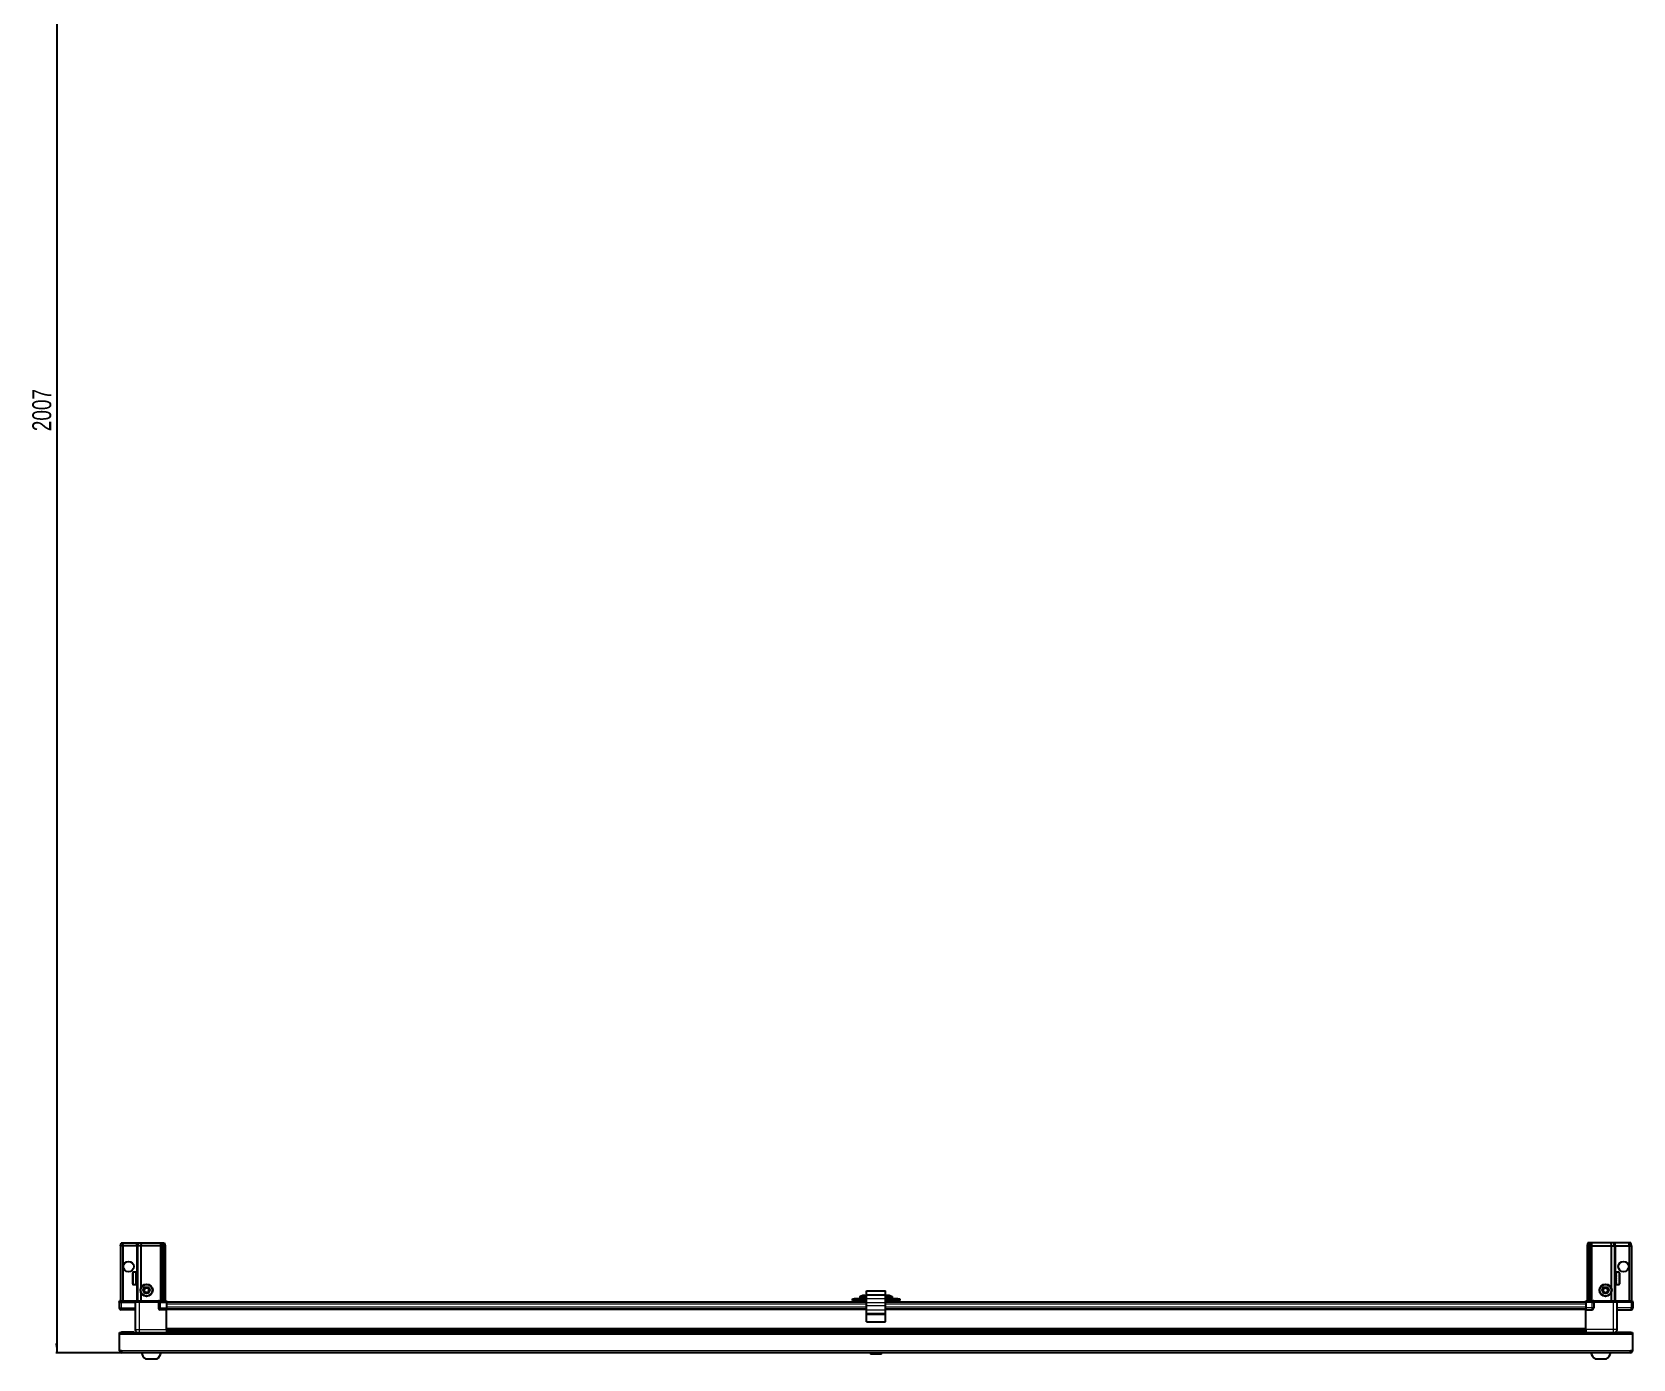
# Model space of a CAD drawing. Header units: millimetres. Extents: x 1132 to 7032, y -1042 to 1836.
# Drawn here: x 1220 to 2912, y -1042 to 360 of the extents above; entities that cross this region are included whole.
import ezdxf

# ---------------------------------------------------------------- set-up
doc = ezdxf.new("R2010")
doc.units = ezdxf.units.MM
doc.layers.add('FORMAT', color=7, linetype='Continuous')
doc.styles.add('SLDTEXTSTYLE0', font='TXT', dxfattribs={"width": 0.75})
doc.dimstyles.new('SLDDIMSTYLE0', dxfattribs={"dimtxt": 20, "dimasz": 10, "dimexe": 0, "dimexo": 0.0625, "dimgap": 5, "dimtad": 2, "dimdec": 1, "dimrnd": 1e-09, "dimzin": 12, "dimdsep": 46, "dimtxsty": 'SLDTEXTSTYLE0', "dimsah": 1, "dimcen": 0.09, "dimadec": 0, "dimazin": 3, "dimtfac": 1, "dimtofl": 0, "dimtmove": 0, "dimatfit": 3, "dimfxl": 0, "dimfrac": 2, "dimtolj": 1, "dimtzin": 12, "dimarcsym": 0})

# ---------------------------------------------------------------- blocks, each defined once
blk = doc.blocks.new('_D_9')
at = {"layer": 'FORMAT'}
for p, q in [((2106.7, 971.4), (1245.5, 971.4)), ((1246.5, 971.4), (1246.5, -1035.6)), ((1315.1, -1035.6), (1245.5, -1035.6))]:
    blk.add_line(p, q, dxfattribs=at)
for points in [[(1246.5, 971.4), (1244.9, 961.4), (1248, 961.4)], [(1246.5, -1035.6), (1248, -1025.6), (1244.9, -1025.6)]]:
    blk.add_solid(points, dxfattribs=at)
at = {"layer": 'FORMAT', "insert": (1220.7, -61.6), "char_height": 20, "attachment_point": 1, "rotation": 90, "style": 'SLDTEXTSTYLE0'}
blk.add_mtext('2007', dxfattribs=at)

msp = doc.modelspace()

# ---------------------------------------------------------------- linework, layer by layer
at = {"color": 7, "linetype": 'Continuous', "lineweight": 25}
for p, q in [((1313.99, -922.56), (1314.79, -919.56)), ((1313.99, -922.56), (1313.99, -980.86)), ((1316.49, -922.56), (1313.99, -922.56)), ((1314.79, -919.56), (1316.64, -919.56)), ((1316.49, -922.56), (1316.64, -919.56)), ((1330.99, -922.56), (1316.49, -922.56)), ((1316.49, -922.56), (1316.49, -980.86)), ((1316.64, -919.56), (1330.99, -919.56)), ((1330.99, -919.56), (1332.79, -919.56)), ((1331.99, -922.56), (1330.99, -922.56)), ((1331.99, -922.56), (1332.79, -919.56)), ((1335.49, -922.56), (1331.99, -922.56)), ((1331.99, -922.56), (1331.99, -980.86)), ((1332.79, -919.56), (1335.82, -919.56)), ((1335.82, -919.56), (1335.49, -922.56)), ((1355.99, -922.56), (1335.49, -922.56)), ((1335.49, -922.56), (1335.49, -967.06)), ((1335.82, -919.56), (1355.99, -919.56)), ((1355.99, -919.56), (1357.79, -919.56)), ((1356.99, -922.56), (1355.99, -922.56)), ((1357.79, -919.56), (1356.99, -922.56)), ((1356.99, -922.56), (1356.99, -980.86)), ((1357.99, -922.56), (1356.99, -922.56)), ((1357.79, -919.56), (1358.53, -919.56)), ((1358.53, -919.56), (1357.99, -922.56)), ((1359.49, -922.56), (1357.99, -922.56)), ((1357.99, -922.56), (1357.99, -980.86)), ((1358.53, -919.56), (1359.03, -919.56)), ((1359.03, -919.56), (1360.18, -919.56)), ((1359.03, -919.56), (1359.49, -922.56)), ((1360.99, -922.56), (1359.49, -922.56)), ((1359.49, -922.56), (1359.49, -980.86)), ((1360.18, -919.56), (1360.99, -922.56)), ((1360.99, -922.56), (1360.99, -980.86)), ((2864.79, -919.56), (2863.99, -922.56)), ((2863.99, -922.56), (2865.49, -922.56)), ((2863.99, -922.56), (2863.99, -980.86)), ((2865.94, -919.56), (2864.79, -919.56)), ((2865.94, -919.56), (2865.49, -922.56)), ((2865.49, -922.56), (2866.99, -922.56)), ((2865.49, -922.56), (2865.49, -980.86)), ((2866.44, -919.56), (2865.94, -919.56)), ((2866.44, -919.56), (2866.99, -922.56)), ((2867.18, -919.56), (2866.44, -919.56)), ((2866.99, -922.56), (2867.99, -922.56)), ((2866.99, -922.56), (2866.99, -980.86)), ((2867.18, -919.56), (2867.99, -922.56)), ((2868.99, -919.56), (2867.18, -919.56)), ((2867.99, -922.56), (2867.99, -980.86)), ((2867.99, -922.56), (2868.99, -922.56)), ((2889.16, -919.56), (2868.99, -919.56)), ((2868.99, -922.56), (2889.49, -922.56)), ((2889.16, -919.56), (2889.49, -922.56)), ((2892.18, -919.56), (2889.16, -919.56)), ((2889.49, -922.56), (2889.49, -967.06)), ((2889.49, -922.56), (2892.99, -922.56)), ((2892.99, -922.56), (2892.18, -919.56)), ((2893.99, -919.56), (2892.18, -919.56)), ((2892.99, -922.56), (2892.99, -980.86)), ((2892.99, -922.56), (2893.99, -922.56)), ((2908.33, -919.56), (2893.99, -919.56)), ((2893.99, -922.56), (2908.49, -922.56)), ((2908.49, -922.56), (2908.33, -919.56)), ((2910.18, -919.56), (2908.33, -919.56)), ((2908.49, -922.56), (2908.49, -980.86)), ((2908.49, -922.56), (2910.99, -922.56)), ((2910.99, -922.56), (2910.18, -919.56)), ((2910.99, -922.56), (2910.99, -980.86)), ((1326.79, -962.76), (1326.79, -951.36)), ((1329.99, -950.56), (1327.59, -950.56)), ((1327.59, -963.56), (1329.99, -963.56)), ((1329.99, -950.56), (1329.99, -950.57)), ((1329.99, -950.57), (1330.49, -950.57)), ((1329.99, -950.75), (1330.49, -950.75)), ((1329.99, -950.75), (1329.99, -950.97)), ((1329.99, -950.97), (1330.49, -950.97)), ((1329.99, -951.55), (1330.49, -951.55)), ((1329.99, -951.55), (1329.99, -951.97)), ((1329.99, -951.97), (1330.49, -951.97)), ((1329.99, -952.88), (1330.49, -952.88)), ((1329.99, -952.88), (1329.99, -953.47)), ((1329.99, -953.47), (1330.49, -953.47)), ((1329.99, -954.62), (1330.49, -954.62)), ((1329.99, -954.62), (1329.99, -955.32)), ((1329.99, -955.32), (1330.49, -955.32)), ((1329.99, -956.61), (1330.49, -956.61)), ((1329.99, -956.61), (1329.99, -957.34)), ((1329.99, -956.75), (1330.49, -956.75)), ((1329.99, -957.25), (1330.49, -957.25)), ((1329.99, -957.34), (1330.49, -957.34)), ((1329.99, -958.63), (1330.49, -958.63)), ((1329.99, -958.63), (1329.99, -959.34)), ((1329.99, -959.34), (1330.49, -959.34)), ((1329.99, -960.5), (1330.49, -960.5)), ((1329.99, -960.5), (1329.99, -961.11)), ((1329.99, -961.11), (1330.49, -961.11)), ((1329.99, -962.04), (1330.49, -962.04)), ((1329.99, -962.04), (1329.99, -962.48)), ((1329.99, -962.48), (1330.49, -962.48)), ((1329.99, -963.09), (1330.49, -963.09)), ((1329.99, -963.09), (1329.99, -963.32)), ((1329.99, -963.32), (1330.49, -963.32)), ((1329.99, -963.54), (1330.49, -963.54)), ((1329.99, -963.54), (1329.99, -963.56)), ((1329.99, -963.55), (1330.49, -963.55)), ((1330.49, -950.75), (1330.49, -950.57)), ((1330.49, -950.97), (1330.49, -950.75)), ((1330.49, -951.55), (1330.49, -950.97)), ((1330.49, -951.97), (1330.49, -951.55)), ((1330.49, -952.88), (1330.49, -951.97)), ((1330.59, -952.66), (1330.49, -952.66)), ((1330.49, -953.47), (1330.49, -952.88)), ((1330.49, -954.62), (1330.49, -953.47)), ((1330.49, -955.32), (1330.49, -954.62)), ((1330.49, -956.61), (1330.49, -955.32)), ((1330.49, -956.75), (1330.49, -956.61)), ((1330.49, -957.34), (1330.49, -957.25)), ((1330.49, -958.63), (1330.49, -957.34)), ((1330.49, -959.34), (1330.49, -958.63)), ((1330.49, -960.5), (1330.49, -959.34)), ((1330.49, -961.11), (1330.49, -960.5)), ((1330.49, -962.04), (1330.49, -961.11)), ((1330.49, -961.46), (1330.59, -961.46)), ((1330.49, -962.48), (1330.49, -962.04)), ((1330.49, -963.09), (1330.49, -962.48)), ((1330.49, -963.32), (1330.49, -963.09)), ((1330.49, -963.54), (1330.49, -963.32)), ((1330.49, -963.55), (1330.49, -963.54)), ((1330.59, -961.46), (1330.59, -952.66)), ((1331.47, -953.75), (1330.99, -953.06)), ((1330.99, -961.06), (1330.99, -953.06)), ((1330.99, -961.06), (1331.47, -960.37)), ((1331.96, -953.06), (1331.47, -953.75)), ((1331.47, -960.37), (1331.47, -953.75)), ((1331.47, -960.37), (1331.96, -961.06)), ((1331.99, -953.06), (1331.96, -953.06)), ((1331.96, -961.06), (1331.96, -953.06)), ((1331.96, -961.06), (1331.99, -961.06)), ((2893.02, -953.06), (2892.99, -953.06)), ((2892.99, -961.06), (2893.02, -961.06)), ((2893.5, -953.75), (2893.02, -953.06)), ((2893.02, -953.06), (2893.02, -961.06)), ((2893.02, -961.06), (2893.5, -960.37)), ((2893.99, -953.06), (2893.5, -953.75)), ((2893.5, -953.75), (2893.5, -960.37)), ((2893.5, -960.37), (2893.99, -961.06)), ((2893.99, -953.06), (2893.99, -961.06)), ((2894.49, -952.66), (2894.39, -952.66)), ((2894.39, -952.66), (2894.39, -961.46)), ((2894.39, -961.46), (2894.49, -961.46)), ((2897.39, -950.56), (2894.49, -950.56)), ((2894.99, -950.56), (2894.49, -950.56)), ((2894.49, -950.56), (2894.49, -950.61)), ((2894.49, -950.61), (2894.49, -950.89)), ((2894.99, -950.61), (2894.49, -950.61)), ((2894.99, -950.89), (2894.49, -950.89)), ((2894.49, -950.89), (2894.49, -951.17)), ((2894.99, -951.17), (2894.49, -951.17)), ((2894.49, -951.17), (2894.49, -951.83)), ((2894.99, -951.83), (2894.49, -951.83)), ((2894.49, -951.83), (2894.49, -952.3)), ((2894.49, -952.3), (2894.49, -953.28)), ((2894.99, -952.3), (2894.49, -952.3)), ((2894.99, -953.28), (2894.49, -953.28)), ((2894.49, -953.28), (2894.49, -953.9)), ((2894.49, -953.9), (2894.49, -955.1)), ((2894.99, -953.9), (2894.49, -953.9)), ((2894.99, -955.1), (2894.49, -955.1)), ((2894.49, -955.1), (2894.49, -955.73)), ((2894.99, -955.73), (2894.49, -955.73)), ((2894.49, -955.81), (2894.49, -957.11)), ((2894.99, -955.81), (2894.49, -955.81)), ((2894.99, -957.11), (2894.49, -957.11)), ((2894.99, -957.59), (2894.49, -957.59)), ((2894.49, -957.59), (2894.49, -957.85)), ((2894.49, -957.85), (2894.49, -959.11)), ((2894.99, -957.85), (2894.49, -957.85)), ((2894.99, -959.11), (2894.49, -959.11)), ((2894.49, -959.11), (2894.49, -959.8)), ((2894.49, -959.8), (2894.49, -960.92)), ((2894.99, -959.8), (2894.49, -959.8)), ((2894.99, -960.92), (2894.49, -960.92)), ((2894.49, -960.92), (2894.49, -961.49)), ((2894.49, -961.49), (2894.49, -962.35)), ((2894.99, -961.49), (2894.49, -961.49)), ((2894.99, -962.35), (2894.49, -962.35)), ((2894.49, -962.35), (2894.49, -962.74)), ((2894.49, -962.74), (2894.49, -963.26)), ((2894.99, -962.74), (2894.49, -962.74)), ((2894.99, -963.26), (2894.49, -963.26)), ((2894.49, -963.26), (2894.49, -963.44)), ((2894.49, -963.44), (2894.49, -963.56)), ((2894.99, -963.44), (2894.49, -963.44)), ((2894.49, -963.56), (2897.39, -963.56)), ((2894.99, -950.61), (2894.99, -950.56)), ((2894.99, -951.17), (2894.99, -950.89)), ((2894.99, -952.3), (2894.99, -951.83)), ((2894.99, -953.9), (2894.99, -953.28)), ((2894.99, -955.81), (2894.99, -955.1)), ((2894.99, -957.85), (2894.99, -957.11)), ((2894.99, -959.8), (2894.99, -959.11)), ((2894.99, -961.49), (2894.99, -960.92)), ((2894.99, -962.74), (2894.99, -962.35)), ((2894.99, -963.44), (2894.99, -963.26)), ((2898.19, -951.36), (2898.19, -962.76)), ((1312.99, -980.86), (1312.49, -981.72)), ((1314.49, -980.86), (1312.99, -980.86)), ((1314.49, -980.86), (1329.29, -980.86)), ((1329.29, -980.86), (1329.49, -980.86)), ((1329.49, -982.06), (1329.49, -980.86)), ((1329.49, -980.86), (1333.49, -980.86)), ((1333.49, -980.86), (1353.79, -980.86)), ((1335.49, -972.06), (1335.49, -980.86)), ((1353.79, -980.86), (1353.99, -980.86)), ((1353.99, -982.06), (1353.99, -980.86)), ((1354.67, -980.86), (1353.99, -980.86)), ((1354.67, -980.86), (1362.49, -980.86)), ((1362.49, -980.86), (1362.49, -981.72)), ((2087.49, -980.21), (2087.49, -978.71)), ((2087.49, -978.71), (2089.49, -978.71)), ((2089.49, -980.21), (2087.49, -980.21)), ((2089.49, -978.71), (2089.49, -980.21)), ((2100.74, -978.71), (2089.49, -978.71)), ((2100.74, -980.21), (2089.49, -980.21)), ((2095.24, -976.8), (2095.24, -978.71)), ((2097.49, -980.21), (2097.49, -982.21)), ((2100.74, -980.21), (2100.74, -978.71)), ((2100.74, -978.71), (2102.49, -978.71)), ((2102.49, -980.21), (2100.74, -980.21)), ((2101.16, -975.22), (2101.16, -975.23)), ((2102.49, -970.21), (2122.49, -970.21)), ((2102.49, -974.21), (2102.49, -970.21)), ((2102.49, -974.21), (2122.49, -974.21)), ((2102.49, -978.19), (2102.49, -974.21)), ((2102.49, -982.52), (2102.49, -978.19)), ((2122.49, -974.21), (2122.49, -970.21)), ((2122.49, -978.19), (2122.49, -974.21)), ((2122.49, -982.52), (2122.49, -978.19)), ((2122.49, -978.71), (2124.24, -978.71)), ((2124.24, -980.21), (2122.49, -980.21)), ((2124.24, -978.71), (2124.24, -980.21)), ((2135.49, -978.71), (2124.24, -978.71)), ((2135.49, -980.21), (2124.24, -980.21)), ((2126.16, -975.22), (2126.16, -975.23)), ((2127.49, -982.21), (2127.49, -980.21)), ((2129.74, -978.71), (2129.74, -976.8)), ((2135.49, -980.21), (2135.49, -978.71)), ((2135.49, -978.71), (2137.49, -978.71)), ((2137.49, -980.21), (2135.49, -980.21)), ((2137.49, -978.71), (2137.49, -980.21)), ((2862.49, -980.86), (2870.31, -980.86)), ((2862.49, -981.72), (2862.49, -980.86)), ((2870.99, -980.86), (2870.31, -980.86)), ((2870.99, -982.06), (2870.99, -980.86)), ((2870.99, -980.86), (2871.19, -980.86)), ((2871.19, -980.86), (2891.49, -980.86)), ((2889.49, -972.06), (2889.49, -980.86)), ((2891.49, -980.86), (2895.49, -980.86)), ((2895.49, -982.06), (2895.49, -980.86)), ((2895.49, -980.86), (2895.69, -980.86)), ((2895.69, -980.86), (2910.49, -980.86)), ((2911.99, -980.86), (2910.49, -980.86)), ((2912.49, -981.72), (2911.99, -980.86)), ((2912.49, -981.72), (2911.99, -980.86)), ((1312.49, -982.06), (1312.49, -981.72)), ((1312.49, -982.06), (1314.49, -982.06)), ((1312.49, -982.06), (1312.49, -988.06)), ((1329.29, -982.06), (1314.49, -982.06)), ((1314.49, -982.06), (1329.29, -982.06)), ((1329.49, -990.06), (1314.49, -990.06)), ((1329.49, -982.06), (1329.29, -982.06)), ((1333.49, -982.06), (1329.49, -982.06)), ((1329.49, -982.06), (1329.49, -1011.06)), ((1353.79, -982.06), (1333.49, -982.06)), ((1353.99, -982.06), (1353.79, -982.06)), ((1353.99, -982.06), (1355.99, -982.06)), ((1353.99, -982.06), (1353.99, -988.06)), ((1362.49, -981.72), (1355.99, -981.72)), ((1362.49, -982.06), (1355.99, -982.06)), ((1355.99, -982.06), (1362.49, -982.06)), ((1362.49, -990.06), (1355.99, -990.06)), ((1362.49, -981.72), (1362.49, -981.72)), ((1362.49, -982.06), (1362.49, -981.72)), ((1362.49, -982.06), (1362.49, -982.06)), ((1362.49, -982.06), (1362.49, -988.06)), ((2102.49, -982.21), (1362.49, -982.21)), ((1362.49, -988.06), (1362.49, -990.06)), ((2102.49, -989.41), (1362.49, -989.41)), ((1362.49, -1011.06), (1362.49, -990.06)), ((2102.49, -985.74), (2102.49, -982.52)), ((2102.49, -990.07), (2102.49, -985.74)), ((2102.49, -993.84), (2102.49, -990.07)), ((2102.49, -995.28), (2102.49, -993.84)), ((2102.49, -1003.01), (2102.49, -995.28)), ((2862.49, -982.21), (2122.49, -982.21)), ((2122.49, -985.74), (2122.49, -982.52)), ((2122.49, -990.07), (2122.49, -985.74)), ((2862.49, -989.41), (2122.49, -989.41)), ((2122.49, -993.84), (2122.49, -990.07)), ((2122.49, -995.28), (2122.49, -993.84)), ((2122.49, -1003.01), (2122.49, -995.28)), ((2862.49, -982.06), (2862.49, -981.72)), ((2868.99, -981.72), (2862.49, -981.72)), ((2868.99, -982.06), (2862.49, -982.06)), ((2862.49, -982.06), (2862.49, -988.06)), ((2862.49, -988.06), (2862.49, -990.06)), ((2862.49, -990.06), (2868.99, -990.06)), ((2862.49, -1011.06), (2862.49, -990.06)), ((2868.99, -982.06), (2870.99, -982.06)), ((2870.99, -982.06), (2868.99, -982.06)), ((2871.19, -982.06), (2870.99, -982.06)), ((2870.99, -982.06), (2870.99, -988.06)), ((2891.49, -982.06), (2871.19, -982.06)), ((2895.49, -982.06), (2891.49, -982.06)), ((2895.69, -982.06), (2895.49, -982.06)), ((2895.49, -982.06), (2895.49, -1011.06)), ((2895.49, -990.06), (2910.49, -990.06)), ((2910.49, -982.06), (2895.69, -982.06)), ((2910.49, -982.06), (2912.49, -982.06)), ((2912.49, -982.06), (2912.49, -981.72)), ((2912.49, -982.06), (2912.49, -981.72)), ((2912.49, -982.06), (2912.49, -982.06)), ((2912.49, -982.06), (2912.49, -988.06)), ((1312.99, -1014.06), (2911.99, -1014.06)), ((1312.99, -1016.16), (1312.99, -1014.06)), ((1327.99, -1013.96), (1315.09, -1013.96)), ((1327.99, -1013.96), (1327.99, -1014.06)), ((1362.49, -1012.08), (2862.49, -1012.08)), ((1362.49, -1012.12), (2862.49, -1012.12)), ((1386.37, -1013.91), (1362.49, -1013.91)), ((1380.99, -1014.06), (1380.99, -1013.91)), ((1381.03, -1014.06), (1381.03, -1013.91)), ((1381.3, -1014.06), (1381.3, -1013.91)), ((1381.56, -1014.06), (1381.56, -1013.91)), ((1382.21, -1014.06), (1382.21, -1013.91)), ((1382.67, -1014.06), (1382.67, -1013.91)), ((1383.64, -1014.06), (1383.64, -1013.91)), ((1384.26, -1014.06), (1384.26, -1013.91)), ((1385.45, -1014.06), (1385.45, -1013.91)), ((1386.11, -1014.06), (1386.11, -1013.91)), ((1386.16, -1014.06), (1386.16, -1013.91)), ((1387.45, -1013.91), (1386.37, -1013.91)), ((1388.19, -1013.91), (1387.45, -1013.91)), ((1387.45, -1014.06), (1387.45, -1013.91)), ((1387.45, -1013.91), (1387.45, -1013.91)), ((1387.47, -1014.06), (1387.47, -1013.91)), ((1387.96, -1014.06), (1387.96, -1013.91)), ((1388.19, -1014.06), (1388.19, -1013.91)), ((1388.61, -1013.91), (1388.19, -1013.91)), ((1388.19, -1013.91), (1388.19, -1013.91)), ((2836.37, -1013.91), (1388.61, -1013.91)), ((1389.46, -1014.06), (1389.46, -1013.91)), ((1390.15, -1014.06), (1390.15, -1013.91)), ((1391.28, -1014.06), (1391.28, -1013.91)), ((1391.86, -1014.06), (1391.86, -1013.91)), ((1392.73, -1014.06), (1392.73, -1013.91)), ((1393.13, -1014.06), (1393.13, -1013.91)), ((1393.66, -1014.06), (1393.66, -1013.91)), ((1393.85, -1014.06), (1393.85, -1013.91)), ((1393.99, -1014.06), (1393.99, -1013.91)), ((2102.49, -1003.01), (2122.49, -1003.01)), ((2830.99, -1014.06), (2830.99, -1013.91)), ((2831.16, -1014.06), (2831.16, -1013.91)), ((2831.37, -1014.06), (2831.37, -1013.91)), ((2831.93, -1014.06), (2831.93, -1013.91)), ((2832.35, -1014.06), (2832.35, -1013.91)), ((2833.25, -1014.06), (2833.25, -1013.91)), ((2833.83, -1014.06), (2833.83, -1013.91)), ((2834.98, -1014.06), (2834.98, -1013.91)), ((2835.67, -1014.06), (2835.67, -1013.91)), ((2836.95, -1013.91), (2836.37, -1013.91)), ((2836.95, -1014.06), (2836.95, -1013.91)), ((2836.96, -1013.91), (2836.95, -1013.91)), ((2837.69, -1013.91), (2836.96, -1013.91)), ((2837.13, -1014.06), (2837.13, -1013.91)), ((2837.63, -1014.06), (2837.63, -1013.91)), ((2837.69, -1014.06), (2837.69, -1013.91)), ((2838.61, -1013.91), (2837.69, -1013.91)), ((2837.69, -1013.91), (2837.69, -1013.91)), ((2862.49, -1013.91), (2838.61, -1013.91)), ((2838.98, -1014.06), (2838.98, -1013.91)), ((2839.69, -1014.06), (2839.69, -1013.91)), ((2840.86, -1014.06), (2840.86, -1013.91)), ((2841.47, -1014.06), (2841.47, -1013.91)), ((2842.41, -1014.06), (2842.41, -1013.91)), ((2842.86, -1014.06), (2842.86, -1013.91)), ((2843.48, -1014.06), (2843.48, -1013.91)), ((2843.73, -1014.06), (2843.73, -1013.91)), ((2843.97, -1014.06), (2843.97, -1013.91)), ((2843.99, -1014.06), (2843.99, -1013.91)), ((2896.99, -1013.96), (2909.89, -1013.96)), ((2896.99, -1013.96), (2896.99, -1014.06)), ((2911.99, -1014.06), (2911.99, -1016.16)), ((1312.99, -1033.46), (1312.99, -1016.16)), ((2911.99, -1016.16), (2911.99, -1033.46)), ((1315.09, -1033.46), (1312.99, -1033.46)), ((1315.09, -1033.46), (1315.09, -1035.56)), ((2909.89, -1035.56), (1315.09, -1035.56)), ((1340.49, -1042.16), (1352.49, -1042.16)), ((2107.69, -1035.56), (2106.7, -1036.54)), ((2106.7, -1036.54), (2106.7, -1037.06)), ((2118.27, -1036.54), (2106.7, -1036.54)), ((2118.27, -1037.06), (2106.7, -1037.06)), ((2118.27, -1036.54), (2117.29, -1035.56)), ((2118.27, -1037.06), (2118.27, -1036.54)), ((2872.49, -1042.16), (2884.49, -1042.16)), ((2911.99, -1033.46), (2909.89, -1033.46)), ((2909.89, -1035.56), (2909.89, -1033.46))]:
    msp.add_line(p, q, dxfattribs=at)
at = {"color": 8, "linetype": 'Continuous', "lineweight": 18}
for p, q in [((1330.99, -922.56), (1330.99, -919.56)), ((1330.99, -922.56), (1330.99, -953.06)), ((1355.99, -919.56), (1355.99, -922.56)), ((1355.99, -922.56), (1355.99, -980.86)), ((2868.99, -919.56), (2868.99, -922.56)), ((2868.99, -922.56), (2868.99, -980.86)), ((2893.99, -922.56), (2893.99, -919.56)), ((2893.99, -922.56), (2893.99, -953.06)), ((1327.59, -963.56), (1327.59, -950.56)), ((1330.99, -961.06), (1330.99, -980.86)), ((2893.99, -961.06), (2893.99, -980.86)), ((2897.39, -950.56), (2897.39, -963.56)), ((1314.49, -982.06), (1314.49, -980.86)), ((1329.29, -982.06), (1329.29, -980.86)), ((1333.49, -982.06), (1333.49, -980.86)), ((1353.79, -982.06), (1353.79, -980.86)), ((2095.24, -976.8), (2099.99, -976.8)), ((2095.43, -976.43), (2099.99, -976.43)), ((2099.99, -976.43), (2102.49, -976.43)), ((2099.99, -976.8), (2102.49, -976.8)), ((2102.49, -978.19), (2122.49, -978.19)), ((2122.49, -976.43), (2124.99, -976.43)), ((2122.49, -976.8), (2124.99, -976.8)), ((2124.99, -976.43), (2129.54, -976.43)), ((2124.99, -976.8), (2129.74, -976.8)), ((2871.19, -980.86), (2871.19, -982.06)), ((2891.49, -982.06), (2891.49, -980.86)), ((2895.69, -980.86), (2895.69, -982.06)), ((2910.49, -982.06), (2910.49, -980.86)), ((1312.49, -988.06), (1314.49, -988.06)), ((1314.49, -982.06), (1314.49, -988.06)), ((1314.49, -988.06), (1329.49, -988.06)), ((1314.49, -990.06), (1314.49, -988.06)), ((1333.49, -982.06), (1333.49, -1011.06)), ((1353.99, -988.06), (1355.99, -988.06)), ((1355.99, -982.06), (1355.99, -981.72)), ((1355.99, -982.06), (1355.99, -988.06)), ((1355.99, -988.06), (1362.49, -988.06)), ((1355.99, -988.06), (1355.99, -990.06)), ((1362.49, -982.06), (1362.49, -981.72)), ((2102.49, -984.21), (1362.49, -984.21)), ((2102.49, -987.41), (1362.49, -987.41)), ((2102.49, -990.06), (1362.49, -990.06)), ((2102.49, -982.52), (2122.49, -982.52)), ((2102.49, -985.74), (2122.49, -985.74)), ((2102.49, -990.07), (2122.49, -990.07)), ((2102.49, -993.84), (2122.49, -993.84)), ((2102.49, -995.28), (2122.49, -995.28)), ((2862.49, -984.21), (2122.49, -984.21)), ((2862.49, -987.41), (2122.49, -987.41)), ((2862.49, -990.06), (2122.49, -990.06)), ((2868.99, -988.06), (2862.49, -988.06)), ((2868.99, -982.06), (2868.99, -981.72)), ((2868.99, -982.06), (2868.99, -988.06)), ((2868.99, -988.06), (2868.99, -990.06)), ((2870.99, -988.06), (2868.99, -988.06)), ((2891.49, -982.06), (2891.49, -1011.06)), ((2910.49, -988.06), (2895.49, -988.06)), ((2910.49, -982.06), (2910.49, -988.06)), ((2912.49, -988.06), (2910.49, -988.06)), ((2910.49, -990.06), (2910.49, -988.06)), ((1315.09, -1014.06), (1315.09, -1013.96)), ((1333.49, -1011.06), (1362.49, -1011.06)), ((1362.49, -1009.46), (2862.49, -1009.46)), ((2862.49, -1010.88), (1362.49, -1010.88)), ((1362.49, -1013.32), (2862.49, -1013.32)), ((2891.49, -1011.06), (2862.49, -1011.06)), ((2909.89, -1014.06), (2909.89, -1013.96)), ((2911.99, -1016.16), (1312.99, -1016.16)), ((2909.89, -1033.46), (1315.09, -1033.46))]:
    msp.add_line(p, q, dxfattribs=at)
at = {"color": 7, "linetype": 'Continuous', "lineweight": 25, "flags": 128}
for points in [[(2102.49, -975.41), (2102.48, -975.41), (2102.17, -975.31)], [(2122.84, -975.3), (2122.52, -975.4), (2122.49, -975.41)], [(1315.09, -1013.96), (1314.68, -1014), (1314.45, -1014.06)], [(2910.53, -1014.06), (2910.3, -1014), (2909.89, -1013.96)]]:
    msp.add_lwpolyline(points, dxfattribs=at)
at = {"color": 7, "linetype": 'Continuous', "lineweight": 25}
for centre, radius in [((1322.49, -944.56), 5.5), ((2902.49, -944.56), 5.5), ((1341.49, -969.56), 6.5), ((2883.49, -969.56), 6.5), ((1341.49, -969.56), 3.46), ((2883.49, -969.56), 3.46)]:
    msp.add_circle(centre, radius, dxfattribs=at)
at = {"color": 8, "linetype": 'Continuous', "lineweight": 18}
for centre in [(1341.49, -969.56), (2883.49, -969.56)]:
    msp.add_circle(centre, 5.7, dxfattribs=at)
at = {"color": 7, "linetype": 'Continuous', "lineweight": 25}
for centre, radius, start, end in [((1327.59, -951.36), 0.8, 90, 180), ((1327.59, -962.76), 0.8, 180, 270), ((1330.99, -952.66), 0.4, 180, 270), ((1330.99, -961.46), 0.4, 90, 180), ((2893.99, -952.66), 0.4, 270, 360), ((2893.99, -961.46), 0.4, 0, 90), ((2897.39, -951.36), 0.8, 360, 90), ((2897.39, -962.76), 0.8, 270, 0), ((1341.49, -969.56), 2.5, 147.37605, 207.37605), ((1341.49, -969.56), 2.5, 207.37605, 267.37605), ((1341.49, -969.56), 2.5, 87.37605, 147.37605), ((1341.49, -969.56), 2.5, 267.37605, 327.37605), ((1341.49, -969.56), 2.5, 27.37605, 87.37605), ((1341.49, -969.56), 2.5, 327.37605, 27.37605), ((2095.69, -976.8), 0.45, 124.71791, 180), ((2099.99, -983.01), 8, 105.59831, 124.71791), ((2124.99, -983.01), 8, 55.28209, 74.20809), ((2129.29, -976.8), 0.45, 0, 55.28209), ((2883.49, -969.56), 2.5, 134.67671, 194.67671), ((2883.49, -969.56), 2.5, 194.67671, 254.67671), ((2883.49, -969.56), 2.5, 74.67671, 134.67671), ((2883.49, -969.56), 2.5, 254.67671, 314.67671), ((2883.49, -969.56), 2.5, 14.67671, 74.67671), ((2883.49, -969.56), 2.5, 314.67671, 14.67671), ((1314.49, -988.06), 2, 180, 270), ((1355.99, -988.06), 2, 180, 270), ((2868.99, -988.06), 2, 270, 0), ((2910.49, -988.06), 2, 270, 0), ((1315.09, -1033.46), 2.1, 180, 270), ((1315.09, -1033.46), 0.6, 180, 270), ((1347.51, -1032.54), 11.91, 194.70035, 233.8734), ((1345.46, -1032.54), 11.91, 306.1266, 345.29965), ((2879.51, -1032.54), 11.91, 194.70035, 233.8734), ((2877.46, -1032.54), 11.91, 306.1266, 345.29965), ((2909.89, -1033.46), 2.1, 270, 360), ((2909.89, -1033.46), 0.6, 270, 0)]:
    msp.add_arc(centre, radius, start, end, dxfattribs=at)
for centre, start_param, end_param in [((1355.99, -978.26), 2.4188584, 3.1415927), ((2868.99, -978.26), 3.1415927, 3.8643269)]:
    msp.add_ellipse(centre, major_axis=(0, 3.46), ratio=0.5773503, start_param=start_param, end_param=end_param, dxfattribs=at)
for points, knots in [([(1338.6, -969.43), (1338.88, -968.99), (1339.4, -968.18), (1339.92, -967.37), (1340.16, -967)], [0, 0, 0, 0, 0.5346859, 1, 1, 1, 1]), ([(1339.93, -971.99), (1339.87, -971.88), (1339.6, -971.35), (1339.14, -970.46), (1338.76, -969.73), (1338.6, -969.43)], [0, 0, 0, 0, 0.1331247, 0.6370994, 1, 1, 1, 1]), ([(1342.82, -972.12), (1342.3, -972.1), (1341.34, -972.05), (1340.38, -972.01), (1339.93, -971.99)], [0, 0, 0, 0, 0.5346859, 1, 1, 1, 1]), ([(1340.16, -967), (1340.68, -967.02), (1341.64, -967.06), (1342.6, -967.11), (1343.04, -967.13)], [0, 0, 0, 0, 0.53468586, 1, 1, 1, 1]), ([(1344.37, -969.69), (1344.09, -970.13), (1343.57, -970.94), (1343.06, -971.75), (1342.82, -972.12)], [0, 0, 0, 0, 0.53468586, 1, 1, 1, 1]), ([(1343.04, -967.13), (1343.2, -967.43), (1343.58, -968.16), (1344.04, -969.05), (1344.31, -969.58), (1344.37, -969.69)], [0, 0, 0, 0, 0.36290056, 0.86687533, 1, 1, 1, 1]), ([(2102.24, -975.33), (2102.24, -975.33), (2102.24, -975.33), (2102.21, -975.32), (2102.09, -975.29), (2101.83, -975.22), (2101.52, -975.17), (2101.29, -975.15), (2101.15, -975.16), (2101.16, -975.23), (2101.17, -975.29), (2101.16, -975.32), (2101.14, -975.33), (2101.12, -975.33), (2101.11, -975.33), (2101.08, -975.33), (2101.03, -975.32), (2100.82, -975.27), (2100.56, -975.2), (2100.2, -975.15), (2099.88, -975.15), (2099.5, -975.18), (2099.2, -975.25), (2098.97, -975.32), (2098.9, -975.33), (2098.88, -975.33), (2098.86, -975.33), (2098.84, -975.33), (2098.82, -975.32), (2098.8, -975.28), (2098.83, -975.2), (2098.79, -975.15), (2098.59, -975.15), (2098.29, -975.2), (2098, -975.26), (2097.8, -975.32), (2097.75, -975.33), (2097.75, -975.33)], [0, 0, 0, 0, 0.0028392, 0.0068323, 0.0178959, 0.0673466, 0.1262697, 0.1635381, 0.201111, 0.28293, 0.3109228, 0.3249617, 0.3307219, 0.3335843, 0.3364739, 0.3389857, 0.3437038, 0.3589427, 0.4317291, 0.4788261, 0.5135617, 0.5573693, 0.6405693, 0.6613161, 0.6651121, 0.6689448, 0.6715022, 0.6740537, 0.6785011, 0.6922047, 0.7560162, 0.8203204, 0.8585349, 0.9111231, 0.9690933, 0.9981781, 1, 1, 1, 1]), ([(2127.24, -975.33), (2127.24, -975.33), (2127.24, -975.33), (2127.21, -975.32), (2127.09, -975.29), (2126.83, -975.22), (2126.52, -975.17), (2126.29, -975.15), (2126.15, -975.16), (2126.16, -975.23), (2126.17, -975.29), (2126.16, -975.32), (2126.14, -975.33), (2126.12, -975.33), (2126.11, -975.33), (2126.08, -975.33), (2126.03, -975.32), (2125.82, -975.27), (2125.56, -975.2), (2125.2, -975.15), (2124.88, -975.15), (2124.5, -975.18), (2124.2, -975.25), (2123.97, -975.32), (2123.9, -975.33), (2123.88, -975.33), (2123.86, -975.33), (2123.84, -975.33), (2123.82, -975.32), (2123.8, -975.28), (2123.83, -975.2), (2123.79, -975.15), (2123.59, -975.15), (2123.29, -975.2), (2123, -975.26), (2122.8, -975.32), (2122.75, -975.33), (2122.75, -975.33)], [0, 0, 0, 0, 0.0028392, 0.0068323, 0.0178959, 0.0673466, 0.1262697, 0.1635381, 0.201111, 0.28293, 0.3109228, 0.3249617, 0.3307219, 0.3335843, 0.3364739, 0.3389857, 0.3437038, 0.3589427, 0.4317291, 0.4788261, 0.5135617, 0.5573693, 0.6405693, 0.6613161, 0.6651121, 0.6689448, 0.6715022, 0.6740537, 0.6785011, 0.6922047, 0.7560162, 0.8203204, 0.8585349, 0.9111231, 0.9690933, 0.9981781, 1, 1, 1, 1]), ([(2880.7, -968.8), (2881.07, -968.43), (2881.76, -967.76), (2882.44, -967.08), (2882.76, -966.77)], [0, 0, 0, 0, 0.5346859, 1, 1, 1, 1]), ([(2881.44, -971.59), (2881.35, -971.26), (2881.14, -970.46), (2880.89, -969.5), (2880.74, -968.92), (2880.7, -968.8)], [0, 0, 0, 0, 0.3629006, 0.8668753, 1, 1, 1, 1]), ([(2884.22, -972.35), (2883.72, -972.22), (2882.79, -971.96), (2881.87, -971.71), (2881.44, -971.59)], [0, 0, 0, 0, 0.53468586, 1, 1, 1, 1]), ([(2882.76, -966.77), (2883.25, -966.9), (2884.18, -967.16), (2885.11, -967.41), (2885.54, -967.53)], [0, 0, 0, 0, 0.5346859, 1, 1, 1, 1]), ([(2886.27, -970.32), (2885.91, -970.68), (2885.22, -971.36), (2884.54, -972.04), (2884.22, -972.35)], [0, 0, 0, 0, 0.5346859, 1, 1, 1, 1]), ([(2885.54, -967.53), (2885.57, -967.65), (2885.72, -968.23), (2885.98, -969.19), (2886.19, -969.99), (2886.27, -970.32)], [0, 0, 0, 0, 0.1331247, 0.6370994, 1, 1, 1, 1]), ([(1329.49, -1011.06), (1329.54, -1011.5), (1329.61, -1012.18), (1330.04, -1012.99), (1330.5, -1013.54), (1330.9, -1013.91), (1331.16, -1014.04), (1331.21, -1014.06)], [0, 0, 0, 0, 0.36301846, 0.55843766, 0.75800394, 0.95757021, 1, 1, 1, 1]), ([(1362.49, -1011.06), (1362.49, -1011.45), (1362.49, -1012.25), (1362.49, -1013.26), (1362.49, -1013.89), (1362.49, -1014.05), (1362.49, -1014.06)], [0, 0, 0, 0, 0.3255201, 0.6510403, 0.9765604, 1, 1, 1, 1]), ([(2862.49, -1011.06), (2862.49, -1011.45), (2862.49, -1012.25), (2862.49, -1013.26), (2862.49, -1013.89), (2862.49, -1014.05), (2862.49, -1014.06)], [0, 0, 0, 0, 0.3255201, 0.6510403, 0.9765604, 1, 1, 1, 1]), ([(2895.49, -1011.06), (2895.44, -1011.5), (2895.37, -1012.18), (2894.93, -1012.99), (2894.48, -1013.54), (2894.07, -1013.91), (2893.81, -1014.04), (2893.77, -1014.06)], [0, 0, 0, 0, 0.3630185, 0.5584377, 0.7580039, 0.9575702, 1, 1, 1, 1])]:
    msp.add_open_spline(points, degree=3, knots=knots, dxfattribs=at)
at = {"color": 8, "linetype": 'Continuous', "lineweight": 18}
for points in [[(1329.49, -1011.06), (1329.55, -1011.06), (1329.67, -1011.06), (1330.59, -1011.06), (1331.92, -1011.06), (1332.96, -1011.06), (1333.49, -1011.06)], [(2895.49, -1011.06), (2895.43, -1011.06), (2895.31, -1011.06), (2894.38, -1011.06), (2893.06, -1011.06), (2892.01, -1011.06), (2891.49, -1011.06)]]:
    msp.add_open_spline(points, degree=3, dxfattribs=at)
for points in [[(1333.49, -1011.06), (1333.49, -1011.5), (1333.49, -1012.18), (1333.49, -1012.99), (1333.49, -1013.54), (1333.49, -1013.91), (1333.49, -1014.04), (1333.49, -1014.06)], [(2891.49, -1011.06), (2891.49, -1011.5), (2891.49, -1012.18), (2891.49, -1012.99), (2891.49, -1013.54), (2891.49, -1013.91), (2891.49, -1014.04), (2891.49, -1014.06)]]:
    msp.add_open_spline(points, degree=3, knots=[0, 0, 0, 0, 0.3630185, 0.5584377, 0.7580039, 0.9575702, 1, 1, 1, 1], dxfattribs=at)

# ---------------------------------------------------------------- dimensions: what is measured, and where the dimension line sits
at = {"layer": 'FORMAT'}
dim = msp.add_linear_dim(base=(1246.49, -1035.56), p1=(2106.7, 971.44), p2=(1315.09, -1035.56), angle=90, dimstyle='SLDDIMSTYLE0', dxfattribs=at)
dim.commit()
dim.dimension.update_dxf_attribs({"geometry": '_D_9', "text_midpoint": (1246.49, -32.06), "dimtype": 160})

doc.saveas('drawing.dxf')
